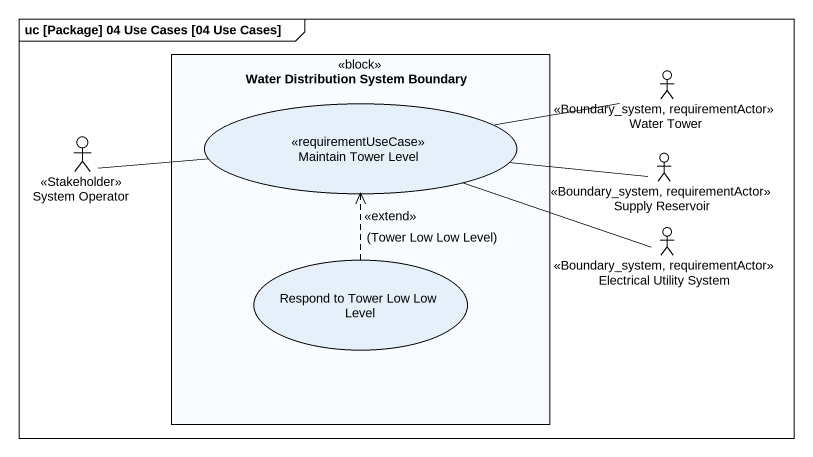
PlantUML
@startuml
mainframe uc [Package] 04 Use Cases [04 Use Cases]
rectangle "Water Distribution System Boundary" as Water_Distribution_System <<block>> {
  usecase "Maintain Tower Level" as Maintain_Tower_Level <<requirementUseCase>>
  usecase "Respond to Tower Low Low Level" as Respond_to_Tower_Low_Low
}
actor "Water Tower" as Water_Tower <<Boundary_system, requirementActor>>
actor "System Operator" as System_Operator <<Stakeholder>>
actor "Supply Reservoir" as Supply_Reservoir <<Boundary_system, requirementActor>>
actor "Electrical Utility System" as Electrical_Utility_System <<Boundary_system, requirementActor>>
Water_Tower -left- Maintain_Tower_Level
System_Operator -right- Maintain_Tower_Level
Supply_Reservoir -left- Maintain_Tower_Level
Electrical_Utility_System -left- Maintain_Tower_Level
Respond_to_Tower_Low_Low .up.> Maintain_Tower_Level : <<extend>>\n(Tower Low Low Level)
@enduml
